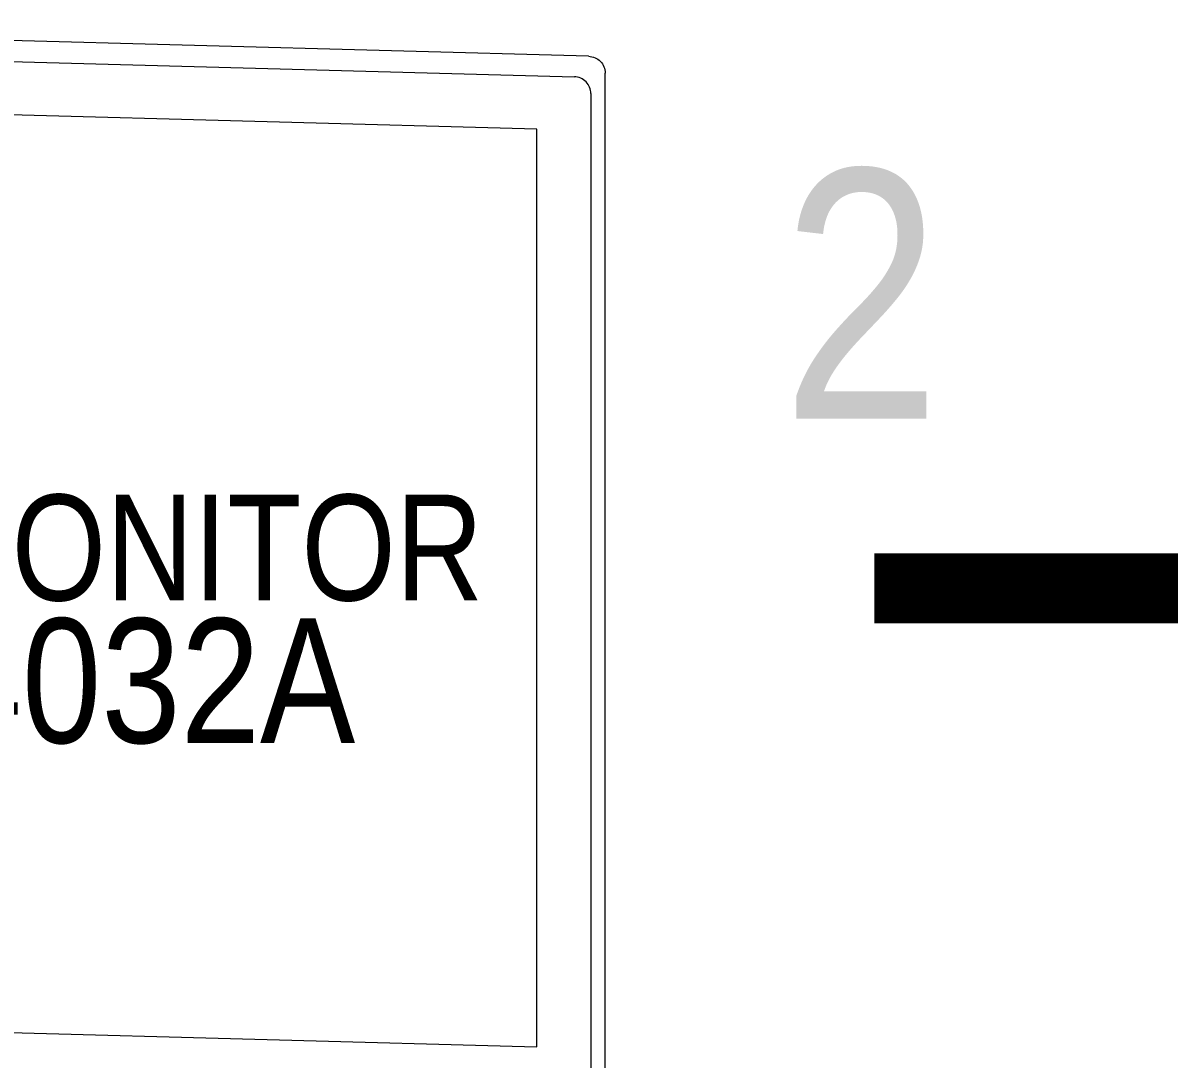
# Model space of a CAD drawing. Header units: millimetres. Extents: x 11706 to 18081, y 7308 to 12674.
# Drawn here: x 17196.8 to 17311.8, y 10686.9 to 10791 of the extents above; entities that cross this region are included whole.
import ezdxf
from ezdxf.enums import TextEntityAlignment as Align

# ---------------------------------------------------------------- set-up
doc = ezdxf.new("R2010")
doc.units = ezdxf.units.MM
doc.linetypes.add('ACAD_ISO07W100', pattern=[3, 0, -3])
doc.layers.get('0').update_dxf_attribs({"lineweight": 0})
doc.styles.get("Standard").update_dxf_attribs({"font": 'ARIALN.TTF'})

# ---------------------------------------------------------------- blocks, each defined once
blk = doc.blocks.new('LCD')
at = {"extrusion": (0.136423, 0.195822, -0.971104)}
for p, q in [((4233.19, 1898.88, -459), (3808.16, 1910.45, -516.37)), ((4238.92, 1530.75, -532.42), (4238.92, 1893.06, -459.37))]:
    blk.add_line(p, q, dxfattribs=at)
at = {"extrusion": (-0.136423, -0.195822, 0.971104)}
for p, q in [((3803.2, 1903.32, -481.04), (4228.23, 1891.75, -423.66)), ((4233.95, 1885.93, -424.03), (4233.95, 1532.89, -495.22))]:
    blk.add_line(p, q, dxfattribs=at)
at = {"color": 8, "extrusion": (-0.136423, -0.195822, 0.971104)}
for p, q in [((4215.26, 1873.62, -429.14), (3816.94, 1884.46, -482.91)), ((4215.26, 1555.28, -493.34), (4215.26, 1873.62, -429.14)), ((3816.94, 1566.12, -547.11), (4215.26, 1555.28, -493.34))]:
    blk.add_line(p, q, dxfattribs=at)
at = {"extrusion": (0.136423, 0.195822, -0.971104)}
blk.add_arc((-2391.19, 3748.59, 1395.08), 5.78, 55.9202, 145.9202, dxfattribs=at)
at = {"extrusion": (-0.136423, -0.195822, 0.971104)}
blk.add_arc((2391.19, 3748.59, -1358.7), 5.78, 34.0798, 124.0798, dxfattribs=at)

msp = doc.modelspace()

# ---------------------------------------------------------------- linework, layer by layer
at = {"linetype": 'ACAD_ISO07W100', "ltscale": 5, "const_width": 7, "elevation": -19.68}
msp.add_lwpolyline([(17282.2, 10734.21), (17414.34, 10734.21)], dxfattribs=at)

# ---------------------------------------------------------------- block references
at = {"color": 1, "xscale": 0.289498167531918, "yscale": 0.289498167531918, "zscale": 0.289498167531918}
msp.add_blockref('LCD', (16028.04, 10237.91, 143.56), dxfattribs=at)

# ---------------------------------------------------------------- texts
at = {"color": 134}
for s, height, p in [('2', 25, (17280.9, 10751.26, -19.68)), ('SMT-4032A', 12.5, (17191.92, 10718.69, -19.68))]:
    msp.add_text(s, height=height, dxfattribs=at).set_placement(p, align=Align.CENTER)
msp.add_text('40"LED MONITOR', height=10.625).set_placement((17191.78, 10732.99, -19.68), align=Align.CENTER)

doc.saveas('drawing.dxf')
